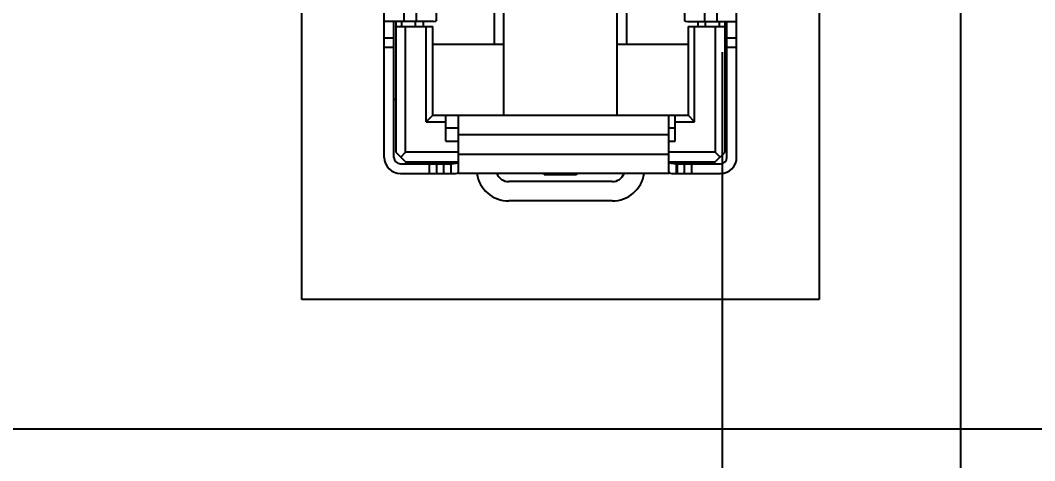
# Model space of a CAD drawing. Header units: millimetres. Extents: x 0 to 841, y 0 to 594.
# Drawn here: x 374.55 to 390.24, y 324.19 to 331 of the extents above; entities that cross this region are included whole.
import ezdxf

# ---------------------------------------------------------------- set-up
doc = ezdxf.new("R2010")
doc.units = ezdxf.units.MM
doc.header["$LTSCALE"] = 46.255
doc.layers.get('0').update_dxf_attribs({"linetype": 'CONTINUOUS'})
doc.layers.add('ASSEM_MEM', color=7, linetype='CONTINUOUS')
doc.styles.get("Standard").update_dxf_attribs({"font": 'txt', "width": 0.8})
doc.dimstyles.new('DIMSTYLE_1', dxfattribs={"dimtxt": 3, "dimasz": 2.1, "dimexe": 2, "dimexo": 1, "dimgap": 0.75, "dimtad": 0, "dimtih": 1, "dimtoh": 1, "dimzin": 0, "dimdsep": 46, "dimtxsty": 'STANDARD', "dimblk": '_FILLED', "dimblk1": '_FILLED', "dimblk2": '_FILLED', "dimcen": 0.09, "dimazin": 0, "dimtp": 0.01, "dimtm": 0.01, "dimtfac": 1, "dimtofl": 0, "dimtmove": 0, "dimatfit": 3, "dimldrblk": '_FILLED', "dimfxl": 1, "dimtolj": 1, "dimtzin": 0, "dimarcsym": 0})

# ---------------------------------------------------------------- blocks, each defined once
blk = doc.blocks.new('*D32')
at = {"color": 7, "linetype": 'CONTINUOUS'}
for p, q in [((351.897, 329.99), (369.83, 329.99)), ((369.83, 329.99), (372.996, 324.681)), ((372.996, 324.681), (426.09, 324.681))]:
    blk.add_line(p, q, dxfattribs=at)
at = {"color": 7, "linetype": 'CONTINUOUS', "insert": (427.59, 328.431), "char_height": 3, "width": 14.4, "attachment_point": 1, "line_spacing_factor": 0.9}
blk.add_mtext('156.65', dxfattribs=at)
blk = doc.blocks.new('_FILLED')
at = {"color": 0, "linetype": 'BYBLOCK'}
blk.add_solid([(0, 0), (-1, 0.1667), (-1, -0.1667)], dxfattribs=at)
blk = doc.blocks.new('*D55')
at = {"color": 7, "linetype": 'CONTINUOUS'}
blk.add_line((385.407, 330.505), (385.407, 294.565), dxfattribs=at)
at = {"color": 7, "linetype": 'CONTINUOUS', "insert": (381.657, 293.065), "char_height": 3, "width": 14.4, "attachment_point": 3, "rotation": 90, "line_spacing_factor": 0.9}
blk.add_mtext('169.31', dxfattribs=at)

msp = doc.modelspace()

# ---------------------------------------------------------------- linework, layer by layer
at = {"layer": 'ASSEM_MEM', "color": 7, "linetype": 'CONTINUOUS'}
for p, q in [((389.097, 314.64), (389.097, 482.64)), ((385.632, 328.88), (385.632, 341.38)), ((383.782, 329.53), (383.782, 340.73)), ((383.932, 330.63), (383.932, 339.63)), ((381.882, 339.06), (381.882, 330.63)), ((382.032, 329.53), (382.032, 339.06)), ((380.182, 328.88), (380.182, 334.47)), ((386.907, 333.63), (386.907, 326.68)), ((378.907, 326.68), (378.907, 333.23)), ((380.482, 331.68), (380.482, 330.98)), ((380.682, 330.98), (380.682, 331.68)), ((380.982, 331.672), (380.982, 330.989)), ((384.832, 330.989), (384.832, 331.672)), ((385.132, 331.68), (385.132, 330.98)), ((385.332, 330.98), (385.332, 331.68)), ((380.941, 330.98), (380.182, 330.98)), ((380.332, 328.88), (380.332, 330.98)), ((380.362, 330.98), (380.362, 328.96)), ((380.362, 330.905), (380.932, 330.905)), ((380.452, 330.905), (380.452, 330.98)), ((380.512, 328.96), (380.512, 330.905)), ((380.662, 330.98), (380.662, 330.905)), ((380.782, 330.98), (380.782, 330.905)), ((380.832, 329.43), (380.832, 330.905)), ((380.932, 329.53), (380.932, 330.905)), ((384.872, 330.98), (385.632, 330.98)), ((384.882, 330.905), (385.452, 330.905)), ((384.882, 330.905), (384.882, 329.53)), ((384.982, 329.43), (384.982, 330.905)), ((385.032, 330.98), (385.032, 330.905)), ((385.152, 330.905), (385.152, 330.98)), ((385.302, 330.905), (385.302, 328.96)), ((385.362, 330.98), (385.362, 330.905)), ((385.452, 328.96), (385.452, 330.98)), ((385.482, 328.88), (385.482, 330.98)), ((380.182, 330.73), (380.332, 330.73)), ((385.482, 330.73), (385.632, 330.73)), ((380.332, 330.58), (380.182, 330.58)), ((380.932, 330.63), (382.032, 330.63)), ((383.782, 330.63), (384.882, 330.63)), ((385.632, 330.58), (385.482, 330.58)), ((380.332, 329.78), (380.362, 329.78)), ((385.452, 329.78), (385.482, 329.78)), ((380.932, 329.53), (380.832, 329.43)), ((380.932, 329.53), (384.882, 329.53)), ((381.132, 329.13), (381.132, 329.53)), ((381.332, 328.655), (381.332, 329.53)), ((384.582, 328.655), (384.582, 329.53)), ((384.682, 329.13), (384.682, 329.53)), ((384.982, 329.43), (384.882, 329.53)), ((380.832, 329.43), (381.132, 329.43)), ((381.332, 329.33), (381.132, 329.33)), ((384.682, 329.33), (384.582, 329.33)), ((384.682, 329.43), (384.982, 329.43)), ((384.582, 329.23), (381.332, 329.23)), ((381.132, 329.13), (381.332, 329.13)), ((384.582, 329.13), (384.682, 329.13)), ((380.362, 328.96), (380.512, 328.81)), ((380.437, 328.885), (380.512, 328.96)), ((381.332, 328.96), (380.512, 328.96)), ((381.332, 328.93), (384.582, 328.93)), ((385.302, 328.96), (384.582, 328.96)), ((385.377, 328.885), (385.302, 328.96)), ((385.302, 328.81), (385.452, 328.96)), ((380.432, 328.78), (381.212, 328.78)), ((380.512, 328.81), (381.328, 328.81)), ((380.879, 328.63), (380.879, 328.78)), ((380.932, 328.81), (380.932, 328.78)), ((380.99, 328.78), (380.99, 328.63)), ((381.102, 328.63), (381.102, 328.78)), ((381.212, 328.78), (381.212, 328.63)), ((384.585, 328.81), (385.302, 328.81)), ((384.702, 328.78), (385.382, 328.78)), ((384.702, 328.63), (384.702, 328.78)), ((384.712, 328.78), (384.712, 328.63)), ((384.823, 328.63), (384.823, 328.78)), ((384.882, 328.78), (384.882, 328.81)), ((384.934, 328.78), (384.934, 328.63)), ((380.432, 328.63), (381.249, 328.63)), ((384.582, 328.63), (381.332, 328.63)), ((382.657, 328.63), (382.657, 328.61)), ((383.157, 328.61), (382.657, 328.61)), ((383.157, 328.63), (383.157, 328.61)), ((383.707, 328.505), (382.107, 328.505)), ((383.707, 328.205), (382.107, 328.205)), ((386.907, 326.68), (378.907, 326.68))]:
    msp.add_line(p, q, dxfattribs=at)
for points in [[(381.328, 328.81), (381.314, 328.792), (381.29, 328.783), (381.254, 328.781), (381.212, 328.78)], [(384.702, 328.78), (384.659, 328.781), (384.623, 328.783), (384.599, 328.792), (384.585, 328.81)], [(381.249, 328.63), (381.283, 328.631), (381.31, 328.635), (381.326, 328.643), (381.332, 328.655)], [(384.582, 328.655), (384.587, 328.642), (384.603, 328.635), (384.63, 328.631), (384.663, 328.63), (385.382, 328.63)]]:
    msp.add_lwpolyline(points, dxfattribs=at)
for centre, radius, start, end in [((380.432, 328.88), 0.25, 180, 270), ((380.432, 328.88), 0.1, 180, 270), ((385.382, 328.88), 0.25, 270, 360), ((385.382, 328.88), 0.1, 270, 360), ((382.107, 328.705), 0.5, 188.6276, 270), ((382.107, 328.705), 0.2, 202.0287, 270), ((383.707, 328.705), 0.5, 270, 351.3724), ((383.707, 328.705), 0.2, 270, 337.9713)]:
    msp.add_arc(centre, radius, start, end, dxfattribs=at)
for centre, major_axis, start_param, end_param in [((380.682, 330.989), (0.3, 0), -0.523599, 0), ((381.332, 330.994), (0.35, 0), 2.879793, 2.966982), ((384.482, 330.994), (0.35, 0), 0, 0.261799), ((385.132, 330.989), (0.3, 0), -3.141593, -2.617994)]:
    msp.add_ellipse(centre, major_axis=major_axis, ratio=0.05608, start_param=start_param, end_param=end_param, dxfattribs=at)

# ---------------------------------------------------------------- dimensions: what is measured, and where the dimension line sits
at = {"color": 7, "linetype": 'CONTINUOUS'}
for feature_location, offset, dtype, origin, picture, middle in [((351.897, 329.99), (74.193, -5.309), 0, (350.897, 486.64), '*D32', (435.165, 326.931)), ((385.407, 330.505), (0, -35.94), 1, (216.097, 331.505), '*D55', (383.156, 285.865))]:
    dim = msp.add_ordinate_dim(feature_location=feature_location, offset=offset, dtype=dtype, origin=origin, dimstyle='DIMSTYLE_1', override={"dimtad": 1, "dimtih": 0, "dimtoh": 0}, dxfattribs=at)
    dim.commit()
    dim.dimension.update_dxf_attribs({"geometry": picture, "text_midpoint": middle})

doc.saveas('drawing.dxf')
